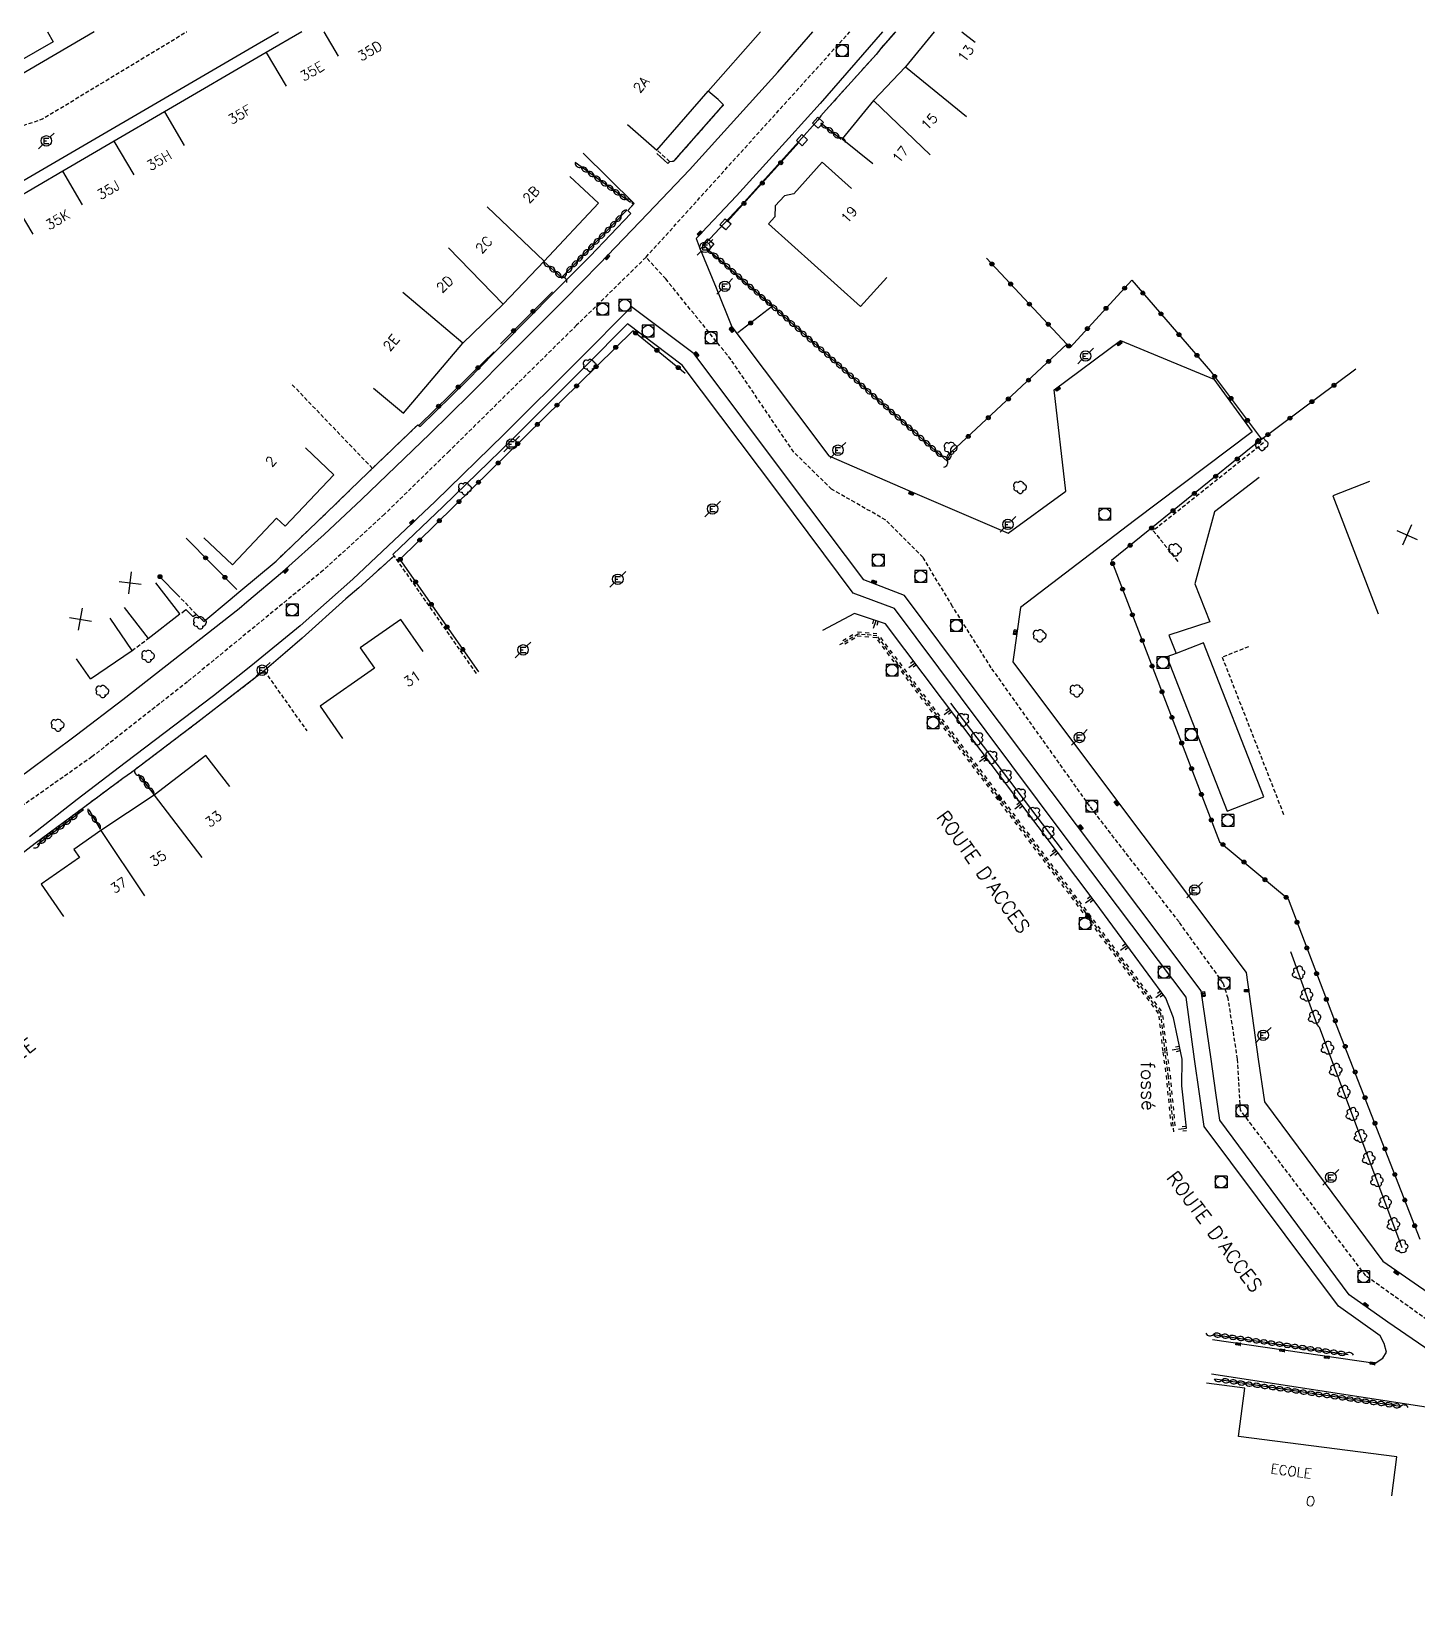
# Model space of a CAD drawing. Header units: millimetres. Extents: x 267000 to 268000, y 124000 to 125000.
# Drawn here: x 267332.1 to 267508.5, y 124798.2 to 125000 of the extents above; entities that cross this region are included whole.
import ezdxf
from ezdxf.enums import TextEntityAlignment as Align

# ---------------------------------------------------------------- set-up
doc = ezdxf.new("R2010")
doc.units = ezdxf.units.MM
doc.linetypes.add('DASHED', pattern=[0.75, 0.5, -0.25])
doc.layers.get('0').update_dxf_attribs({"linetype": 'CONTINUOUS'})
for name, color, linetype in [('W0001', 6, 'DASHED'), ('W0008', 7, 'CONTINUOUS'), ('W0017', 7, 'CONTINUOUS'), ('W0100', 7, 'CONTINUOUS'), ('W0112', 1, 'DASHED'), ('W0211', 2, 'CONTINUOUS'), ('W0220', 5, 'DASHED'), ('W0300', 7, 'CONTINUOUS'), ('W0302', 3, 'CONTINUOUS'), ('W0310', 3, 'CONTINUOUS'), ('W0322', 7, 'CONTINUOUS'), ('W0400', 7, 'CONTINUOUS'), ('W0420', 7, 'CONTINUOUS'), ('W0471', 7, 'CONTINUOUS'), ('W0500', 5, 'DASHED'), ('W0984', 7, 'CONTINUOUS'), ('W0989', 7, 'CONTINUOUS'), ('W0991', 7, 'CONTINUOUS'), ('W1102', 7, 'CONTINUOUS')]:
    doc.layers.add(name, color=color, linetype=linetype)
doc.styles.get("Standard").update_dxf_attribs({"font": 'romans.shx', "width": 0.85})

# ---------------------------------------------------------------- blocks, each defined once
blk = doc.blocks.new('T471')
for p, q in [((-0.333334, 0.333334), (-0.333334, -0.333334)), ((-0.333334, 0.333334), (0.333334, 0.333334)), ((-0.333334, 0), (0, 0)), ((0.500001, 0.500001), (1.000002, 1.000002)), ((-0.500001, -0.500001), (-1.000002, -1.000002)), ((-0.333334, -0.333334), (0.333334, -0.333334))]:
    blk.add_line(p, q)
blk.add_ellipse((0, 0), major_axis=(0.471405, 0.471405), ratio=1, start_param=5.4977871438, end_param=11.780972451)
blk = doc.blocks.new('t112o')
at = {"color": 0, "linetype": 'Continuous'}
for p, q in [((-0.5, 0.5), (0.5, 0.5)), ((-0.5, -0.5), (-0.5, 0.5)), ((0.5, 0.5), (0.5, -0.5)), ((0.5, -0.5), (-0.5, -0.5))]:
    blk.add_line(p, q, dxfattribs=at)
blk = doc.blocks.new('T400')
for p, q in [((-0.15, 0.3), (0.15, 0.3)), ((-0.15, -0.25), (-0.15, 0.3)), ((-0.15, 0.15), (0.15, 0.15)), ((-0.15, 0), (0.15, 0)), ((0.15, 0.3), (0.15, -0.25)), ((-0.15, -0.15), (0.15, -0.15)), ((-0.15, -0.25), (-0.15, -0.3)), ((-0.15, -0.3), (0.15, -0.3)), ((0.15, -0.3), (0.15, -0.25))]:
    blk.add_line(p, q)
blk = doc.blocks.new('T420')
for p, q in [((0.75, 0.75), (-0.75, 0.75)), ((-0.75, 0.75), (-0.75, -0.75)), ((0.75, 0.75), (0.75, -0.75)), ((0.75, -0.75), (-0.75, -0.75))]:
    blk.add_line(p, q)
blk.add_ellipse((0, 0), major_axis=(-0.53, 0.53), ratio=1, start_param=3.926991, end_param=10.210176)
blk = doc.blocks.new('T300')
for p, q in [((-0.8, 0.51), (-0.86, 0.34)), ((-0.86, 0.34), (-0.86, 0.17)), ((-0.86, 0.17), (-0.74, 0.06)), ((-0.69, 0.63), (-0.8, 0.51)), ((-0.8, -0.06), (-0.74, 0.06)), ((-0.74, 0.06), (-0.69, 0.11)), ((-0.57, 0.69), (-0.69, 0.63)), ((-0.46, 0.69), (-0.57, 0.69)), ((-0.29, 0.63), (-0.46, 0.69)), ((-0.29, 0.63), (-0.17, 0.74)), ((-0.23, 0.57), (-0.29, 0.63)), ((-0.17, 0.74), (-0.06, 0.8)), ((-0.06, 0.8), (0.06, 0.8)), ((0.06, 0.8), (0.23, 0.74)), ((0.23, 0.74), (0.34, 0.63)), ((0.34, 0.63), (0.4, 0.51)), ((0.46, 0.46), (0.34, 0.46)), ((0.4, 0.51), (0.4, 0.46)), ((0.57, 0.4), (0.46, 0.46)), ((0.57, 0.4), (0.69, 0.29)), ((0.69, 0.29), (0.74, 0.17)), ((0.74, 0.06), (0.69, -0.17)), ((0.74, 0.17), (0.74, 0.06)), ((-0.8, -0.17), (-0.8, -0.06)), ((-0.8, -0.23), (-0.8, -0.17)), ((-0.74, -0.34), (-0.8, -0.23)), ((-0.69, -0.4), (-0.74, -0.34)), ((-0.51, -0.46), (-0.69, -0.4)), ((-0.4, -0.46), (-0.51, -0.46)), ((-0.4, -0.46), (-0.34, -0.46)), ((-0.34, -0.46), (-0.34, -0.4)), ((-0.34, -0.51), (-0.34, -0.46)), ((-0.29, -0.63), (-0.34, -0.51)), ((-0.17, -0.74), (-0.29, -0.63)), ((-0.06, -0.8), (-0.17, -0.74)), ((0.06, -0.8), (-0.06, -0.8)), ((0.17, -0.74), (0.06, -0.8)), ((0.23, -0.69), (0.17, -0.74)), ((0.29, -0.46), (0.23, -0.46)), ((0.29, -0.63), (0.23, -0.69)), ((0.46, -0.4), (0.29, -0.46)), ((0.34, -0.51), (0.29, -0.63)), ((0.34, -0.51), (0.34, -0.46)), ((0.57, -0.34), (0.46, -0.4)), ((0.63, -0.29), (0.57, -0.34)), ((0.69, -0.17), (0.63, -0.29))]:
    blk.add_line(p, q)
blk = doc.blocks.new('t310o')
at = {"color": 0, "linetype": 'Continuous'}
for centre, start, end in [((-0.5, 0.38), 216.8699, 323.1304), ((0.5, -0.37), 36.8699, 143.1303)]:
    blk.add_arc(centre, 0.625, start, end, dxfattribs=at)
blk = doc.blocks.new('t220o')
at = {"color": 0, "linetype": 'Continuous'}
for p, q in [((-0.25, 0.25), (0.25, 0.25)), ((-0.25, -0.25), (0.25, -0.25))]:
    blk.add_line(p, q, dxfattribs=at)
blk = doc.blocks.new('t991o')
at = {"color": 0, "linetype": 'Continuous'}
for p, q in [((-1, 1), (1, -1)), ((-1, -1), (1, 1))]:
    blk.add_line(p, q, dxfattribs=at)
blk = doc.blocks.new('t211o')
at = {"color": 0, "linetype": 'Continuous'}
for p, q in [((-0.29, 0.5), (-0.29, 0)), ((0, 1), (0, 0)), ((0.29, 0.5), (0.29, 0))]:
    blk.add_line(p, q, dxfattribs=at)
blk = doc.blocks.new('t322o')
at = {"color": 0, "linetype": 'Continuous'}
for radius in [0.25, 0.15]:
    blk.add_circle((0, 0), radius, dxfattribs=at)

msp = doc.modelspace()

# ---------------------------------------------------------------- linework, layer by layer
at = {"layer": 'W0001', "flags": 128}
msp.add_lwpolyline([(267000, 124798.16), (267089.95, 124849.93), (267148.73, 124884.45), (267214.18, 124921.8), (267260.86, 124949.37), (267322.71, 124985.19), (267333.46, 124988.9), (267351.8, 125000)], dxfattribs=at)
at = {"layer": 'W0001'}
for points in [[(267410.29, 124971.27), (267436.25, 125000)], [(267485.61, 124869.14), (267484.42, 124876.86), (267483.79, 124878.82), (267478.16, 124886.6), (267466.8, 124901.34), (267454.25, 124918.99), (267449.31, 124926.8), (267445.55, 124933.06), (267440.81, 124937.79), (267433.92, 124941.73), (267429.09, 124946.46), (267421.12, 124958.22), (267412.8, 124968.5), (267410.29, 124971.27), (267401.44, 124962.6), (267385.22, 124946.58), (267376.99, 124938.54), (267369.2, 124931.39), (267351.9, 124917.19), (267339.73, 124907.63), (267323.99, 124896.55)], [(267514.63, 124832.41), (267501.93, 124841.54), (267485.97, 124862.64), (267485.61, 124869.14)]]:
    msp.add_lwpolyline(points, dxfattribs=at)
at = {"layer": 'W0008', "flags": 128}
for points in [[(267257.17, 124915.83), (267237.35, 124921.24, -0.139883), (267234.62, 124922.96, -0.178703), (267233.68, 124925.34, -0.068999), (267233.96, 124927.78, -0.088821), (267234.76, 124929.52, -0.052164), (267235.42, 124930.29, -0.046135), (267236.32, 124930.99), (267258.82, 124944.16), (267288.2, 124961.27), (267302.93, 124969.92), (267323.77, 124982.08), (267326.3, 124978.33), (267360.77, 124998.42), (267363.47, 125000)], [(267340.03, 125000), (267305.46, 124979.76, -0.093938), (267303.82, 124979.29, -0.093938), (267302.12, 124979.46, -0.093106), (267300.61, 124980.22, -0.093106), (267299.48, 124981.49, -0.01403), (267296.53, 124985.05, -0.026843), (267295.14, 124987.04, -0.005308), (267291.4, 124993.21, -0.020418), (267290.51, 124994.86, -0.018117), (267290.44, 124995.03, -0.003926), (267290.13, 124995.82)]]:
    msp.add_lwpolyline(points, format="xyb", dxfattribs=at)
at = {"layer": 'W0008'}
for points in [[(267358.48, 124926.53), (267359.47, 124927.36), (267363.99, 124931.2), (267369.3, 124935.95), (267374.08, 124940.42), (267382.74, 124948.77), (267387.93, 124953.89), (267393.15, 124959.13), (267399.88, 124965.86), (267404.35, 124970.45), (267410.52, 124976.86), (267415.82, 124982.39), (267427.06, 124994.85), (267431.55, 125000)], [(267440.39, 125000), (267432.46, 124990.86), (267428.48, 124986.45), (267421.79, 124979.1), (267416.68, 124973.67), (267417.2, 124972.3)], [(267442.05, 125000), (267440.17, 124997.85), (267439.59, 124997.1), (267433.21, 124990.04), (267432.53, 124989.28), (267432.18, 124988.72), (267429.75, 124986.03), (267422.77, 124978.3), (267417.2, 124972.3), (267419.21, 124967.36)], [(267411.66, 124984.49), (267413.08, 124983.22), (267413.31, 124983.46), (267413.87, 124983.53), (267420.17, 124990.69), (267419.47, 124991.35), (267418.21, 124992.42)], [(267357.33, 124927.68), (267358.42, 124928.6), (267363.18, 124932.57), (267369.46, 124938.57), (267372.59, 124941.59), (267374.92, 124943.85), (267381.22, 124949.91), (267381.52, 124949.69), (267387.51, 124955.58), (267391.01, 124959.15), (267391.95, 124960.12), (267398.55, 124966.78), (267403.17, 124971.41), (267408.37, 124976.83), (267407.98, 124977.23), (267408.79, 124978.12), (267402.28, 124984.53)], [(267419.21, 124967.36), (267421.22, 124962.4), (267433.55, 124945.99), (267443.94, 124941.49), (267456.42, 124936.12), (267463.74, 124941.46), (267462.26, 124954.39), (267470.7, 124960.67), (267482.59, 124955.73), (267487.48, 124949.04), (267472.5, 124937.72), (267457.99, 124926.67), (267457.01, 124919.74), (267470.2, 124902.13), (267486.69, 124880.16), (267488.24, 124869.14)], [(267482.25, 124869.14), (267480.98, 124877.82), (267465.09, 124898.98), (267452.07, 124916.31), (267443.19, 124928.18), (267438.03, 124930.16), (267428.68, 124942.58), (267416.41, 124958.98), (267408.44, 124964.97), (267401.76, 124958.26), (267392.22, 124948.72), (267383.44, 124940.16), (267372.95, 124930.25), (267366.24, 124924.33), (267359.97, 124919.18), (267355.21, 124915.41), (267343.98, 124906.85), (267337.87, 124902.18), (267331.78, 124897.43)], [(267480.14, 124869.14), (267479.07, 124877.03), (267463.42, 124897.78), (267450.34, 124915.28), (267441.92, 124926.52), (267436.66, 124928.5), (267427.21, 124941.18), (267414.91, 124957.53), (267407.91, 124962.79), (267402.6, 124957.39), (267393.2, 124948.02), (267384.47, 124939.51), (267378.07, 124933.4), (267378.23, 124933.23), (267373.7, 124929.15), (267372.05, 124927.75), (267366.52, 124922.75), (267364.36, 124920.89), (267361.68, 124918.57), (267356.23, 124914.37), (267353.59, 124912.33), (267344.78, 124905.65), (267343.67, 124904.87), (267338.64, 124901.15), (267332.49, 124896.58), (267320.34, 124887.23)], [(267488.38, 124943.23), (267482.68, 124938.86), (267480.18, 124929.69), (267482.09, 124924.83), (267476.85, 124923.12), (267477.78, 124920.8)], [(267351.2, 124925.96), (267351.68, 124926.42), (267352.57, 124925.53), (267353.02, 124925.79), (267353.97, 124924.87), (267357.33, 124927.68)], [(267294.62, 124905.56), (267309.08, 124901.68), (267310.87, 124901.22), (267312.66, 124900.9), (267314.53, 124900.69), (267316.97, 124900.64), (267319.72, 124900.89), (267321.38, 124901.18), (267322.45, 124901.41), (267324.3, 124901.95), (267327.06, 124903.05), (267329.08, 124904.1), (267331.41, 124905.66), (267337.79, 124910.44), (267343.66, 124914.94), (267358.48, 124926.53)], [(267482.4, 124833.42), (267503.15, 124830.42), (267504.12, 124831.03), (267504.57, 124831.81), (267504.3, 124832.9), (267503.77, 124833.88), (267498.48, 124837.66), (267481.35, 124860.56), (267480.77, 124864.69), (267480.14, 124869.14)], [(267531.24, 124805.07), (267512.54, 124830.28), (267504.76, 124835.61), (267499.83, 124839.09), (267483.35, 124861.34), (267482.86, 124864.83), (267482.25, 124869.14)], [(267488.24, 124869.14), (267489.04, 124863.68), (267504.1, 124843.39), (267516.78, 124834.66), (267520.24, 124829.96), (267527.15, 124828.87), (267549.48, 124845.5), (267559.21, 124852.82)], [(267529.64, 124803.93), (267514.61, 124824.02), (267482.29, 124828.99)]]:
    msp.add_lwpolyline(points, dxfattribs=at)
at = {"layer": 'W0017', "flags": 128}
msp.add_lwpolyline([(267334.08, 125000), (267334.8, 124998.71), (267328.22, 124994.91), (267326.91, 124997.04), (267326.39, 124997.89), (267319.27, 124993.96), (267321.24, 124990.86)], dxfattribs=at)
at = {"layer": 'W0100', "flags": 128}
msp.add_lwpolyline([(267366.46, 125000), (267361.94, 124997.36), (267348.96, 124989.81), (267342.58, 124986.07), (267336.01, 124982.24), (267329.67, 124978.5), (267332.2, 124974.2)], dxfattribs=at)
at = {"layer": 'W0100'}
for points in [[(267407.91, 124988.19), (267411.68, 124984.91), (267418.21, 124992.42), (267424.88, 125000)], [(267446.99, 125000), (267443.33, 124995.52), (267439.25, 124991.22), (267435.27, 124986.34), (267439.15, 124983.19)], [(267436.45, 124980.04), (267432.72, 124983.38), (267429.12, 124979.35), (267427.92, 124979.1), (267426.74, 124977.82), (267426.69, 124976.43), (267425.89, 124975.54), (267437.62, 124964.98), (267440.97, 124968.7)], [(267375.59, 124954.61), (267379.41, 124951.39), (267386.97, 124960.34), (267392.09, 124965.29), (267397.33, 124970.79), (267404.22, 124978.15), (267400.57, 124981.57)], [(267353.99, 124935.51), (267357.62, 124932.08), (267363.25, 124938.03), (267364.32, 124937.02), (267370.54, 124943.57), (267366.92, 124947.01)], [(267502.42, 124942.69), (267497.76, 124940.9), (267503.52, 124925.85)], [(267343.83, 124926.66), (267346.89, 124922.71), (267350.91, 124925.83), (267347.85, 124929.78)], [(267339.56, 124917.58), (267344.86, 124921.17), (267342.05, 124925.31)], [(267381.93, 124921.04), (267379.05, 124925.13), (267373.89, 124921.51), (267375.7, 124918.94), (267368.78, 124914.07), (267371.66, 124909.98)], [(267481.27, 124922.17), (267477.78, 124920.8), (267476.59, 124920.36), (267484.3, 124900.72), (267488.94, 124902.54), (267481.27, 124922.17)], [(267357.29, 124903.84), (267354.25, 124907.81), (267347.65, 124902.77), (267340.88, 124898.24), (267337.42, 124895.85), (267338.15, 124894.8), (267333.27, 124891.42), (267336.12, 124887.31)], [(267505.25, 124813.49), (267505.9, 124818.45), (267485.73, 124821.07), (267486.53, 124827.21), (267481.65, 124827.85)]]:
    msp.add_lwpolyline(points, dxfattribs=at)
at = {"layer": 'W0112'}
for p, q in [((267442.05, 125000), (267440.17, 124997.85)), ((267439.59, 124997.1), (267433.21, 124990.04)), ((267432.53, 124989.28), (267432.18, 124988.72)), ((267407.98, 124977.23), (267408.79, 124978.12)), ((267375.45, 124944.38), (267365.07, 124955.21)), ((267344.86, 124921.17), (267346.89, 124922.71)), ((267361.68, 124918.57), (267356.23, 124914.37)), ((267361.68, 124918.57), (267367.1, 124910.94)), ((267353.59, 124912.33), (267344.78, 124905.65)), ((267343.67, 124904.87), (267338.64, 124901.15))]:
    msp.add_line(p, q, dxfattribs=at)
for points in [[(267411.81, 124984.83), (267413.31, 124983.46), (267413.87, 124983.53), (267420.17, 124990.69), (267419.47, 124991.35)], [(267374.92, 124943.85), (267375.45, 124944.38), (267381.22, 124949.91)], [(267488.93, 124947.65), (267474.88, 124936.44), (267477.99, 124932.53)], [(267363.18, 124932.57), (267369.46, 124938.57), (267372.59, 124941.59)], [(267388.69, 124918.26), (267378.23, 124933.23), (267373.7, 124929.15)], [(267352.57, 124925.53), (267353.02, 124925.79), (267350.83, 124928.07)], [(267487.02, 124921.65), (267483.65, 124920.33), (267491.5, 124900.24)]]:
    msp.add_lwpolyline(points, dxfattribs=at)
at = {"layer": 'W0211'}
for points in [[(267478.54, 124869.14), (267477.44, 124874.4), (267476.48, 124876.9), (267467.48, 124889.11), (267440.8, 124924.58), (267436.85, 124925.87), (267432.75, 124923.71)], [(267479.1, 124860.32), (267478.51, 124865.74), (267478.54, 124869.14)]]:
    msp.add_lwpolyline(points, dxfattribs=at)
at = {"layer": 'W0220'}
for points in [[(267476.39, 124870.01), (267475.82, 124875), (267466.28, 124887.77), (267439.7, 124923.05), (267437.29, 124923.26), (267434.82, 124921.83)], [(267477.5, 124859.85), (267476.82, 124866.9), (267476.39, 124870.01)]]:
    msp.add_lwpolyline(points, dxfattribs=at)
at = {"layer": 'W0302'}
for p, q in [((267463.3, 124895.75), (267449.11, 124914.47)), ((267492.35, 124882.85), (267495.71, 124873.59))]:
    msp.add_line(p, q, dxfattribs=at)
for points in [[(267496.01, 124873.26), (267495.71, 124873.59)], [(267496.01, 124873.26), (267506.51, 124845.12)]]:
    msp.add_lwpolyline(points, dxfattribs=at)
at = {"layer": 'W0310'}
for p, q in [((267432.56, 124988.37), (267435.15, 124986.29)), ((267408.32, 124978.25), (267401.26, 124983.32)), ((267345.61, 124905.44), (267347.61, 124902.85)), ((267338.66, 124900.88), (267332.76, 124896.43)), ((267339.32, 124900.89), (267340.78, 124898.42)), ((267482.55, 124834.05), (267499.7, 124831.52)), ((267506.36, 124824.9), (267482.73, 124828.37))]:
    msp.add_line(p, q, dxfattribs=at)
for points in [[(267397.28, 124970.71), (267399.52, 124968.68), (267407.84, 124977.25)], [(267418.01, 124972.43), (267426.39, 124965.02), (267448.6, 124945.33), (267449.15, 124946.42)]]:
    msp.add_lwpolyline(points, dxfattribs=at)
at = {"layer": 'W0322'}
for p, q in [((267429.8, 124985.91), (267420.64, 124975.77)), ((267463.89, 124960.18), (267453.65, 124971.14)), ((267391.75, 124960.23), (267398.38, 124966.86)), ((267426.39, 124965.02), (267421.98, 124961.63)), ((267488.67, 124948.08), (267500.69, 124957.06)), ((267351.74, 124935.47), (267358.19, 124928.96)), ((267350.83, 124928.07), (267348.27, 124930.71))]:
    msp.add_line(p, q, dxfattribs=at)
for points in [[(267449.15, 124946.42), (267463.89, 124960.18), (267464.3, 124959.79), (267472.14, 124968.33), (267482.18, 124956.77), (267488.67, 124948.08), (267469.56, 124932.66), (267483.33, 124896.82), (267492.04, 124889.53), (267498.17, 124873.48)], [(267415.29, 124956.48), (267408.59, 124961.91), (267392.74, 124946.33), (267378.96, 124932.76), (267388.96, 124918.44)], [(267381.38, 124949.84), (267387.38, 124955.72), (267388.08, 124956.4), (267390.95, 124959.23)], [(267498.17, 124873.48), (267508.83, 124846.21)]]:
    msp.add_lwpolyline(points, dxfattribs=at)
at = {"layer": 'W1102'}
for p, q in [((267369.26, 125000), (267371.07, 124996.9)), ((267450.52, 125000), (267452.2, 124998.65)), ((267361.94, 124997.36), (267364.46, 124993.04)), ((267443.33, 124995.52), (267451.08, 124989.2)), ((267348.96, 124989.81), (267351.48, 124985.49)), ((267439.25, 124991.22), (267446.49, 124984.33)), ((267345.11, 124981.76), (267342.58, 124986.07)), ((267338.54, 124977.93), (267336.01, 124982.24)), ((267397.33, 124970.79), (267390.08, 124977.68)), ((267392.09, 124965.29), (267385.15, 124972.48)), ((267386.97, 124960.34), (267379.33, 124966.79)), ((267339.56, 124917.58), (267337.76, 124920.12)), ((267347.65, 124902.77), (267353.72, 124894.82)), ((267340.88, 124898.24), (267346.43, 124889.93))]:
    msp.add_line(p, q, dxfattribs=at)

# ---------------------------------------------------------------- block references
at = {"layer": 'W0112'}
for p, rotation in [((267432.18, 124988.4), 47.64056643865649), ((267430.15, 124986.18), 317.6330516523215), ((267420.41, 124975.47), 319.453034733282), ((267418.22, 124972.92), 319.4541976180444)]:
    msp.add_blockref('t112o', p, dxfattribs=dict(at, rotation=rotation))
at = {"layer": 'W0211'}
for p, rotation in [((267439.58, 124924.98), 162.0053433341147), ((267444.54, 124919.62), 126.9380567760685), ((267449.04, 124913.62), 126.9380567760685), ((267453.55, 124907.63), 126.9380567760685), ((267458.06, 124901.63), 126.9380567760685), ((267462.57, 124895.64), 126.9380567760685), ((267467.07, 124889.64), 126.9380567760685), ((267471.53, 124883.61), 126.4262980025393), ((267475.99, 124877.58), 126.4262980025393), ((267478.26, 124870.5), 101.8543953561937), ((267479.1, 124860.32), 96.23210636539703)]:
    msp.add_blockref('t211o', p, dxfattribs=dict(at, rotation=rotation))
at = {"layer": 'W0220'}
for p, rotation in [((267436.55, 124922.83), 209.9716016830436), ((267437.44, 124923.24), 175.2560340569781), ((267438.44, 124923.16), 175.2560340569781), ((267439.43, 124923.08), 175.2560340569781), ((267435.69, 124922.33), 209.9716016830436), ((267440.14, 124922.47), 126.9824847985566), ((267440.74, 124921.67), 126.9824847985566), ((267441.34, 124920.87), 126.9824847985566), ((267441.95, 124920.08), 126.9824847985566), ((267442.55, 124919.28), 126.9824847985566), ((267443.15, 124918.48), 126.9824847985566), ((267443.75, 124917.68), 126.9824847985566), ((267444.35, 124916.88), 126.9824847985566), ((267444.95, 124916.08), 126.9824847985566), ((267445.56, 124915.28), 126.9824847985566), ((267446.16, 124914.48), 126.9824847985566), ((267446.76, 124913.69), 126.9824847985566), ((267447.36, 124912.89), 126.9824847985566), ((267447.96, 124912.09), 126.9824847985566), ((267448.56, 124911.29), 126.9824847985566), ((267449.17, 124910.49), 126.9824847985566), ((267449.77, 124909.69), 126.9824847985566), ((267450.37, 124908.89), 126.9824847985566), ((267450.97, 124908.09), 126.9824847985566), ((267451.57, 124907.29), 126.9824847985566), ((267452.17, 124906.5), 126.9824847985566), ((267452.77, 124905.7), 126.9824847985566), ((267453.38, 124904.9), 126.9824847985566), ((267453.98, 124904.1), 126.9824847985566), ((267454.58, 124903.3), 126.9824847985566), ((267455.18, 124902.5), 126.9824847985566), ((267455.78, 124901.7), 126.9824847985566), ((267456.38, 124900.9), 126.9824847985566), ((267456.99, 124900.11), 126.9824847985566), ((267457.59, 124899.31), 126.9824847985566), ((267458.19, 124898.51), 126.9824847985566), ((267458.79, 124897.71), 126.9824847985566), ((267459.39, 124896.91), 126.9824847985566), ((267459.99, 124896.11), 126.9824847985566), ((267460.6, 124895.31), 126.9824847985566), ((267461.2, 124894.51), 126.9824847985566), ((267461.8, 124893.71), 126.9824847985566), ((267462.4, 124892.92), 126.9824847985566), ((267463, 124892.12), 126.9824847985566), ((267463.6, 124891.32), 126.9824847985566), ((267464.2, 124890.52), 126.9824847985566), ((267464.81, 124889.72), 126.9824847985566), ((267465.41, 124888.92), 126.9824847985566), ((267466.01, 124888.12), 126.9824847985566), ((267466.61, 124887.32), 126.763520276495), ((267467.21, 124886.52), 126.763520276495), ((267467.81, 124885.72), 126.763520276495), ((267468.4, 124884.92), 126.763520276495), ((267469, 124884.12), 126.763520276495), ((267469.6, 124883.32), 126.763520276495), ((267470.2, 124882.52), 126.763520276495), ((267470.8, 124881.72), 126.763520276495), ((267471.4, 124880.91), 126.763520276495), ((267472, 124880.11), 126.763520276495), ((267472.59, 124879.31), 126.763520276495), ((267473.19, 124878.51), 126.763520276495), ((267473.79, 124877.71), 126.763520276495), ((267474.39, 124876.91), 126.763520276495), ((267474.99, 124876.11), 126.763520276495), ((267475.59, 124875.31), 126.763520276495), ((267475.89, 124874.39), 96.50522893531043), ((267476, 124873.39), 96.50522893531043), ((267476.11, 124872.4), 96.50522893531043), ((267476.23, 124871.41), 96.50522893531043), ((267476.34, 124870.41), 96.50522893531043), ((267476.42, 124869.79), 98.0010580245323), ((267476.56, 124868.8), 98.0010580245323), ((267476.7, 124867.81), 98.0010580245323), ((267476.83, 124866.82), 95.51480041873445), ((267476.93, 124865.83), 95.51480041873445), ((267477.02, 124864.83), 95.51480041873445), ((267477.12, 124863.84), 95.51480041873445), ((267477.22, 124862.84), 95.51480041873445), ((267477.31, 124861.85), 95.51480041873445), ((267477.41, 124860.85), 95.51480041873445)]:
    msp.add_blockref('t220o', p, dxfattribs=dict(at, rotation=rotation))
at = {"layer": 'W0300'}
for p in [(267403.16, 124957.48), (267449.13, 124946.93), (267488.74, 124947.43), (267387.27, 124941.76), (267457.95, 124941.94), (267477.71, 124933.99), (267353.52, 124924.69), (267460.45, 124923.04), (267346.93, 124920.44), (267341.11, 124915.95), (267465.15, 124916.02), (267335.42, 124911.65)]:
    msp.add_blockref('T300', p, dxfattribs=at)
for p, rotation in [((267450.62, 124912.48), 127.1581126831345), ((267452.43, 124910.09), 127.1581126831345), ((267454.24, 124907.7), 127.1581126831345), ((267456.05, 124905.31), 127.1581126831345), ((267457.87, 124902.92), 127.1581126831345), ((267459.68, 124900.53), 127.1581126831345), ((267461.49, 124898.14), 127.1581126831345), ((267493.37, 124880.03), 289.9736595674802), ((267494.4, 124877.21), 289.9736595674802), ((267495.42, 124874.39), 289.9736595674802), ((267497.05, 124870.45), 290.4665129619711), ((267498.1, 124867.64), 290.4665129619711), ((267499.15, 124864.83), 290.4665129619711), ((267500.2, 124862.02), 290.4665129619711), ((267501.25, 124859.21), 290.4665129619711), ((267502.3, 124856.4), 290.4665129619711), ((267503.35, 124853.59), 290.4665129619711), ((267504.4, 124850.78), 290.4665129619711), ((267505.45, 124847.97), 290.4665129619711), ((267506.5, 124845.16), 290.4665129619711)]:
    msp.add_blockref('T300', p, dxfattribs=dict(at, rotation=rotation))
at = {"layer": 'W0310'}
for p, rotation in [((267433.34, 124987.74), 321.3482642264854), ((267434.12, 124987.12), 321.3482642264854), ((267434.9, 124986.49), 321.3482642264854), ((267402.07, 124982.74), 144.330590397981), ((267402.88, 124982.16), 144.330590397981), ((267403.7, 124981.58), 144.330590397981), ((267404.51, 124980.99), 144.330590397981), ((267405.32, 124980.41), 144.330590397981), ((267406.13, 124979.83), 144.330590397981), ((267406.95, 124979.24), 144.330590397981), ((267407.76, 124978.66), 144.330590397981), ((267405.75, 124975.1), 45.85195691333681), ((267406.44, 124975.81), 45.85195691333681), ((267407.14, 124976.53), 45.85195691333681), ((267403.66, 124972.94), 45.85195691333681), ((267404.35, 124973.66), 45.85195691333681), ((267405.05, 124974.38), 45.85195691333681), ((267401.57, 124970.79), 45.85195691333681), ((267402.26, 124971.51), 45.85195691333681), ((267402.96, 124972.23), 45.85195691333681), ((267418.76, 124971.77), 318.508992475955), ((267419.51, 124971.11), 318.508992475955), ((267397.99, 124970.07), 317.8168739396888), ((267398.73, 124969.4), 317.8168739396888), ((267400.17, 124969.36), 45.85195691333681), ((267400.87, 124970.07), 45.85195691333681), ((267420.26, 124970.45), 318.508992475955), ((267421.01, 124969.78), 318.508992475955), ((267421.76, 124969.12), 318.508992475955), ((267399.48, 124968.73), 317.8168739396888), ((267422.51, 124968.46), 318.508992475955), ((267423.25, 124967.8), 318.508992475955), ((267424, 124967.13), 318.508992475955), ((267424.75, 124966.47), 318.508992475955), ((267425.5, 124965.81), 318.508992475955), ((267426.25, 124965.15), 318.508992475955), ((267427, 124964.48), 318.443710615867), ((267427.75, 124963.82), 318.443710615867), ((267428.5, 124963.16), 318.443710615867), ((267429.24, 124962.49), 318.443710615867), ((267429.99, 124961.83), 318.443710615867), ((267430.74, 124961.17), 318.443710615867), ((267431.49, 124960.5), 318.443710615867), ((267432.24, 124959.84), 318.443710615867), ((267432.99, 124959.18), 318.443710615867), ((267433.73, 124958.51), 318.443710615867), ((267434.48, 124957.85), 318.443710615867), ((267435.23, 124957.19), 318.443710615867), ((267435.98, 124956.52), 318.443710615867), ((267436.73, 124955.86), 318.443710615867), ((267437.48, 124955.2), 318.443710615867), ((267438.22, 124954.53), 318.443710615867), ((267438.97, 124953.87), 318.443710615867), ((267439.72, 124953.21), 318.443710615867), ((267440.47, 124952.54), 318.443710615867), ((267441.22, 124951.88), 318.443710615867), ((267441.97, 124951.22), 318.443710615867), ((267442.71, 124950.55), 318.443710615867), ((267443.46, 124949.89), 318.443710615867), ((267444.21, 124949.23), 318.443710615867), ((267444.96, 124948.56), 318.443710615867), ((267445.71, 124947.9), 318.443710615867), ((267446.46, 124947.24), 318.443710615867), ((267447.2, 124946.57), 318.443710615867), ((267447.95, 124945.91), 318.443710615867), ((267448.66, 124945.44), 63.2034944908413), ((267449.11, 124946.34), 63.2034944908413), ((267345.78, 124905.23), 307.7307393989558), ((267346.39, 124904.44), 307.7307393989558), ((267347, 124903.64), 307.7307393989558), ((267337.86, 124900.28), 217.0481953962928), ((267339.76, 124900.14), 300.7174128856209), ((267335.47, 124898.47), 217.0481953962928), ((267336.27, 124899.07), 217.0481953962928), ((267337.07, 124899.68), 217.0481953962928), ((267340.27, 124899.28), 300.7174128856209), ((267333.08, 124896.66), 217.0481953962928), ((267333.87, 124897.27), 217.0481953962928), ((267334.67, 124897.87), 217.0481953962928), ((267482.55, 124834.05), 351.6179562040109), ((267483.54, 124833.9), 351.6179562040109), ((267484.53, 124833.76), 351.6179562040109), ((267485.52, 124833.61), 351.6179562040109), ((267486.51, 124833.47), 351.6179562040109), ((267487.5, 124833.32), 351.6179562040109), ((267488.49, 124833.17), 351.6179562040109), ((267489.47, 124833.03), 351.6179562040109), ((267490.47, 124832.88), 351.6179562040109), ((267491.45, 124832.74), 351.6179562040109), ((267492.44, 124832.59), 351.6179562040109), ((267493.43, 124832.45), 351.6179562040109), ((267494.42, 124832.3), 351.6179562040109), ((267495.41, 124832.15), 351.6179562040109), ((267496.4, 124832.01), 351.6179562040109), ((267497.39, 124831.86), 351.6179562040109), ((267498.38, 124831.72), 351.6179562040109), ((267499.37, 124831.57), 351.6179562040109), ((267483.61, 124828.24), 171.6460473997424), ((267484.6, 124828.09), 171.6460473997424), ((267485.59, 124827.95), 171.6460473997424), ((267486.58, 124827.8), 171.6460473997424), ((267487.57, 124827.66), 171.6460473997424), ((267488.56, 124827.51), 171.6460473997424), ((267489.54, 124827.37), 171.6460473997424), ((267490.53, 124827.22), 171.6460473997424), ((267491.52, 124827.08), 171.6460473997424), ((267492.51, 124826.93), 171.6460473997424), ((267493.5, 124826.79), 171.6460473997424), ((267494.49, 124826.64), 171.6460473997424), ((267495.48, 124826.5), 171.6460473997424), ((267496.47, 124826.35), 171.6460473997424), ((267497.46, 124826.21), 171.6460473997424), ((267498.45, 124826.06), 171.6460473997424), ((267499.44, 124825.91), 171.6460473997424), ((267500.43, 124825.77), 171.6460473997424), ((267501.42, 124825.62), 171.6460473997424), ((267502.41, 124825.48), 171.6460473997424), ((267503.4, 124825.33), 171.6460473997424), ((267504.39, 124825.19), 171.6460473997424), ((267505.38, 124825.04), 171.6460473997424), ((267506.36, 124824.9), 171.6460473997424)]:
    msp.add_blockref('t310o', p, dxfattribs=dict(at, rotation=rotation))
at = {"layer": 'W0322'}
for p, rotation in [((267427.45, 124983.31), 227.8896540917426), ((267425.1, 124980.71), 227.8896540917426), ((267422.76, 124978.12), 227.8896540917426), ((267454.33, 124970.41), 133.0468467838573), ((267456.72, 124967.85), 133.0468467838573), ((267471.23, 124967.33), 47.40209659845341), ((267459.11, 124965.29), 133.0468467838573), ((267473.55, 124966.7), 310.9703974438417), ((267395.91, 124964.39), 45.00863278271551), ((267468.86, 124964.76), 47.40209659845341), ((267475.85, 124964.06), 310.9703974438417), ((267393.43, 124961.91), 45.00863278271551), ((267408.96, 124961.62), 140.9586333541032), ((267423.61, 124962.89), 217.5930878718002), ((267461.5, 124962.74), 133.0468467838573), ((267466.49, 124962.18), 47.40209659845341), ((267478.14, 124961.42), 310.9703974438417), ((267406.43, 124959.79), 224.5096500780336), ((267411.68, 124959.41), 140.9586333541032), ((267464.11, 124959.97), 317.0145987893215), ((267388.88, 124957.19), 44.61883622157568), ((267403.93, 124957.33), 224.5096500780336), ((267414.39, 124957.21), 140.9586333541032), ((267461.55, 124958), 43.04625848289549), ((267480.44, 124958.77), 310.9703974438417), ((267458.99, 124955.61), 43.04625848289549), ((267482.68, 124956.09), 306.772743291194), ((267386.38, 124954.74), 44.45057884738434), ((267401.44, 124954.88), 224.5096500780336), ((267456.43, 124953.22), 43.04625848289549), ((267484.78, 124953.29), 306.772743291194), ((267497.89, 124954.96), 36.77440476836374), ((267383.88, 124952.29), 44.45057884738434), ((267398.94, 124952.43), 224.5096500780336), ((267495.08, 124952.87), 36.77440476836374), ((267396.45, 124949.97), 224.5096500780336), ((267453.88, 124950.83), 43.04625848289549), ((267486.87, 124950.49), 306.772743291194), ((267492.28, 124950.77), 36.77440476836374), ((267393.95, 124947.52), 224.5096500780336), ((267451.32, 124948.44), 43.04625848289549), ((267488.29, 124947.77), 218.8867809240566), ((267489.47, 124948.68), 36.77440476836374), ((267391.46, 124945.06), 224.5579020093511), ((267485.57, 124945.57), 218.8867809240566), ((267482.84, 124943.37), 218.8867809240566), ((267388.96, 124942.61), 224.5579020093511), ((267480.12, 124941.18), 218.8867809240566), ((267386.47, 124940.15), 224.5579020093511), ((267477.39, 124938.98), 218.8867809240566), ((267383.97, 124937.7), 224.5579020093511), ((267381.48, 124935.24), 224.5579020093511), ((267474.67, 124936.78), 218.8867809240566), ((267354.2, 124932.98), 314.7435062510089), ((267471.94, 124934.58), 218.8867809240566), ((267378.99, 124932.79), 224.5579020093511), ((267469.71, 124932.25), 291.0235836885593), ((267348.4, 124930.58), 134.0752445127279), ((267356.67, 124930.5), 314.7435062510089), ((267380.95, 124929.92), 304.9028084110304), ((267470.97, 124928.99), 291.0235836885593), ((267382.95, 124927.05), 304.9028084110304), ((267472.22, 124925.72), 291.0235836885593), ((267384.95, 124924.18), 304.9028084110304), ((267386.96, 124921.31), 304.9028084110304), ((267473.48, 124922.45), 291.0235836885593), ((267474.73, 124919.19), 291.0235836885593), ((267475.99, 124915.92), 291.0235836885593), ((267477.25, 124912.65), 291.0235836885593), ((267478.5, 124909.39), 291.0235836885593), ((267479.76, 124906.12), 291.0235836885593), ((267481.01, 124902.85), 291.0235836885593), ((267482.27, 124899.58), 291.0235836885593), ((267483.74, 124896.47), 320.1040051347277), ((267486.43, 124894.23), 320.1040051347277), ((267489.11, 124891.98), 320.1040051347277), ((267491.8, 124889.74), 320.1040051347277), ((267493.18, 124886.56), 290.889040713434), ((267494.43, 124883.29), 290.889040713434), ((267495.67, 124880.02), 290.889040713434), ((267496.92, 124876.75), 290.889040713434), ((267498.06, 124874.01), 291.176869540034), ((267499.32, 124870.75), 291.176869540034), ((267500.59, 124867.49), 291.176869540034), ((267501.85, 124864.22), 291.176869540034), ((267503.11, 124860.96), 291.176869540034), ((267504.38, 124857.7), 291.176869540034), ((267505.64, 124854.43), 291.176869540034), ((267506.91, 124851.17), 291.176869540034), ((267508.17, 124847.9), 291.176869540034)]:
    msp.add_blockref('t322o', p, dxfattribs=dict(at, rotation=rotation))
at = {"layer": 'W0400'}
for p, rotation in [((267417.12, 124974.32), 316.6211459136534), ((267405.36, 124971.28), 316.4648487362218), ((267421.18, 124962.02), 217.0478342772544), ((267470.59, 124960.29), 126.0505419157911), ((267416.72, 124958.88), 217.5013685969626), ((267462.74, 124954.5), 126.1110575215755), ((267444.05, 124941.18), 246.5427702807411), ((267380.5, 124937.55), 133.5285054222698), ((267364.41, 124931.32), 311.5346019798765), ((267439.34, 124929.93), 69.02650657867918), ((267457.27, 124923.48), 171.6600239342764), ((267455.27, 124902.41), 35.85064421235354), ((267470.2, 124901.74), 36.90358617908547), ((267465.66, 124898.66), 217.8915766942234), ((267466.55, 124887.41), 216.3012723706713), ((267481.31, 124877.42), 8.530765609948165), ((267486.79, 124877.83), 90), ((267505.84, 124841.9), 55.67894719653514), ((267501.96, 124837.82), 53.92200080124293), ((267485.7, 124832.83), 81.91547900417795), ((267491.33, 124832.02), 82.48522245578013), ((267496.99, 124831.16), 81.84377098121018), ((267502.82, 124830.36), 81.23738446532701)]:
    msp.add_blockref('T400', p, dxfattribs=dict(at, rotation=rotation))
at = {"layer": 'W0420'}
for p in [(267435.27, 124997.57), (267407.59, 124965.15), (267404.76, 124964.65), (267410.55, 124961.85), (267418.55, 124961.01), (267468.7, 124938.53), (267439.85, 124932.67), (267445.25, 124930.6), (267365.23, 124926.35), (267449.81, 124924.34), (267441.62, 124918.65), (267476.1, 124919.63), (267446.84, 124911.97), (267479.71, 124910.45), (267467.03, 124901.34), (267484.38, 124899.52), (267466.18, 124886.37), (267476.25, 124880.18), (267483.89, 124878.79), (267486.15, 124862.52), (267483.52, 124853.49), (267501.68, 124841.42)]:
    msp.add_blockref('T420', p, dxfattribs=at)
at = {"layer": 'W0471'}
for p in [(267333.93, 124986.09), (267417.8, 124972.53), (267420.32, 124967.57), (267466.26, 124958.69), (267393.17, 124947.47), (267434.73, 124946.69), (267418.77, 124939.21), (267456.37, 124937.24), (267406.7, 124930.25), (267394.63, 124921.26), (267361.42, 124918.67), (267465.48, 124910.1), (267480.14, 124890.66), (267488.88, 124872.17), (267497.49, 124854.07)]:
    msp.add_blockref('T471', p, dxfattribs=at)
at = {"layer": 'W0991'}
for p, rotation in [((267507.18, 124935.88), 290.9758115725413), ((267344.61, 124929.8), 37.77749579358083), ((267338.28, 124925.16), 35.19666722825013)]:
    msp.add_blockref('t991o', p, dxfattribs=dict(at, rotation=rotation))

# ---------------------------------------------------------------- texts
at = {"layer": 'W0500'}
msp.add_text('fossé', height=1.75, rotation=271.1945, dxfattribs=at).set_placement((267474.24, 124865.67), align=Align.MIDDLE)
at = {"layer": 'W0984'}
msp.add_text('ECOLE', height=1.25, rotation=352.4821, dxfattribs=at).set_placement((267492.45, 124816.64), align=Align.MIDDLE)
at = {"layer": 'W0989'}
for s, rotation, p in [("ROUTE D'ACCES", 305.5122, (267453.25, 124892.95)), ('ROUTE DE FALIZE', 37.9698, (267324.13, 124865.02)), ("ROUTE D'ACCES", 306.7861, (267482.7, 124847.14))]:
    msp.add_text(s, height=1.75, rotation=rotation, dxfattribs=at).set_placement(p, align=Align.MIDDLE)
at = {"layer": 'W0991'}
for s, rotation, p in [('35D', 30.2835, (267375.12, 124997.56)), ('13', 52.6757, (267451.01, 124997.24)), ('35E', 30.2835, (267367.76, 124994.97)), ('2A', 48.9913, (267409.66, 124993.26)), ('35F', 30.2835, (267358.55, 124989.44)), ('15', 46.4488, (267446.36, 124988.55)), ('35H', 30.3626, (267348.3, 124983.62)), ('17', 50.8668, (267442.69, 124984.36)), ('35J', 30.257, (267341.82, 124979.84)), ('2B', 46.8974, (267395.66, 124979.25)), ('35K', 30.4692, (267335.38, 124976.06)), ('19', 48.2123, (267436.14, 124976.7)), ('2C', 46.43, (267389.64, 124972.86)), ('2D', 43.9869, (267384.67, 124967.85)), ('2E', 49.8351, (267377.84, 124960.38)), ('2', 46.4844, (267362.52, 124945.28)), ('31', 35.097, (267380.5, 124917.59)), ('33', 37.3722, (267355.2, 124899.73)), ('35', 33.7622, (267348.15, 124894.69)), ('37', 34.7271, (267343.14, 124891.29)), ('O', 352.5696, (267494.91, 124812.82))]:
    msp.add_text(s, height=1.25, rotation=rotation, dxfattribs=at).set_placement(p, align=Align.MIDDLE)

doc.saveas('drawing.dxf')
